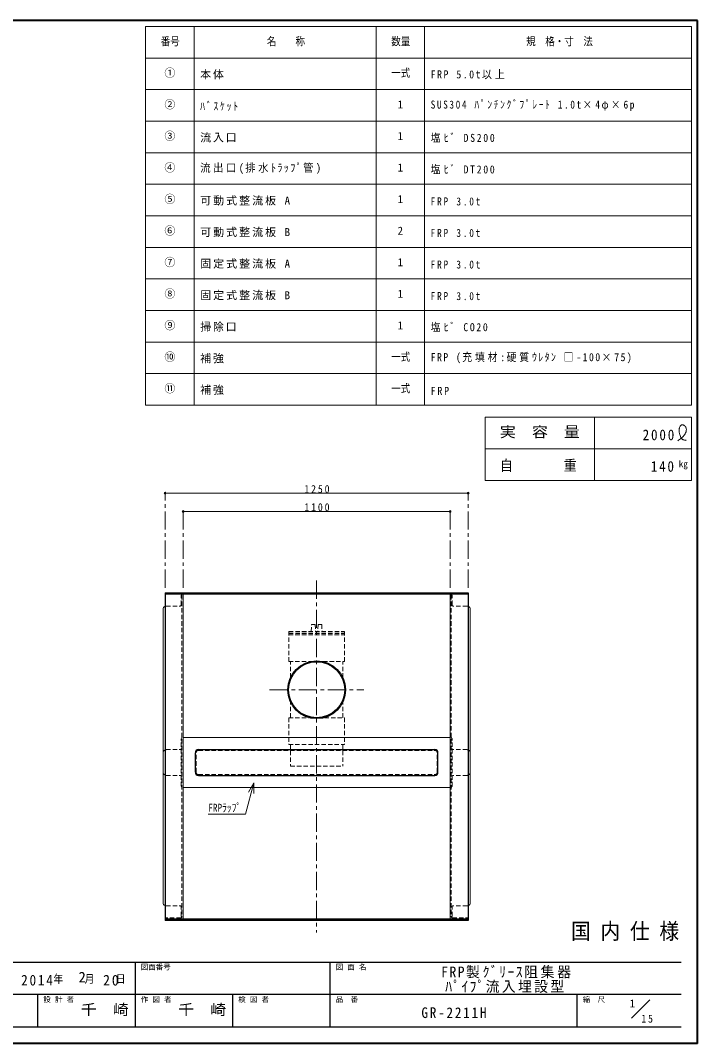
# Model space of a CAD drawing. Units: millimetres, scale not verified. Extents: x -3100 to 2975, y -2083 to 2132.
# Drawn here: x 184 to 2975, y -2083 to 2132 of the extents above; entities that cross this region are included whole.
import ezdxf
from ezdxf.enums import TextEntityAlignment as Align

# ---------------------------------------------------------------- set-up
doc = ezdxf.new("R2010")
doc.units = ezdxf.units.MM
doc.header["$LTSCALE"] = 15
doc.header["$PDMODE"] = 32
doc.header["$PDSIZE"] = 7.5
doc.linetypes.add('CHAIN1', pattern=[8, 5, -1, 1, -1])
doc.linetypes.add('DASHED1', pattern=[1.8, 1.2, -0.6])
doc.layers.add('0-0____1', color=7, linetype='Continuous', lineweight=18)
doc.layers.add('0-E_寸法', color=7, linetype='Continuous')
doc.styles.add('ＭＳ ゴシック', font='')
doc.styles.get('ＭＳ ゴシック').set_extended_font_data('MS Gothic')

msp = doc.modelspace()

# ---------------------------------------------------------------- linework, layer by layer
at = {"layer": '0-0____1', "color": 1, "lineweight": 40}
for p, q in [((2975.06, 2132.48), (-3099.94, 2132.48)), ((2975.06, -2082.52), (2975.06, 2132.48)), ((2975.06, -2082.52), (-3099.94, -2082.52))]:
    msp.add_line(p, q, dxfattribs=at)
at = {"layer": '0-0____1', "color": 3}
for p, q in [((2950.06, 2107.48), (700.06, 2107.48)), ((900.06, 547.48), (900.06, 2107.48)), ((1650.06, 547.48), (1650.06, 2107.48)), ((1850.06, 547.48), (1850.06, 2107.48)), ((2950.06, 547.48), (2950.06, 2107.48)), ((2950.06, 1977.48), (700.06, 1977.48)), ((2950.06, 1847.48), (700.06, 1847.48)), ((2950.06, 1717.48), (700.06, 1717.48)), ((2950.06, 1587.48), (700.06, 1587.48)), ((2950.06, 1457.48), (700.06, 1457.48)), ((2950.06, 1327.48), (700.06, 1327.48)), ((2950.06, 1197.48), (700.06, 1197.48)), ((2950.06, 1067.48), (700.06, 1067.48)), ((2950.06, 937.48), (700.06, 937.48)), ((2950.06, 807.48), (700.06, 807.48)), ((2950.06, 677.48), (700.06, 677.48)), ((2950.06, 497.48), (2100.06, 497.48)), ((2100.06, 497.48), (2100.06, 237.48)), ((2550.06, 497.48), (2550.06, 237.48)), ((2950.06, 497.48), (2950.06, 237.48)), ((2950.06, 367.48), (2100.06, 367.48)), ((2950.06, 237.48), (2100.06, 237.48))]:
    msp.add_line(p, q, dxfattribs=at)
at = {"layer": '0-0____1', "color": 4, "lineweight": 9}
for p, q in [((780.06, 184.98), (2030.06, 184.98)), ((855.06, 109.98), (1955.06, 109.98)), ((772.06, -293.02), (772.06, -884.77)), ((2038.06, -293.02), (2038.06, -884.77)), ((855.06, -821.77), (1955.06, -821.77)), ((772.06, -1502.02), (772.06, -964.77)), ((2038.06, -964.77), (2038.06, -1502.02)), ((855.06, -1027.77), (1955.06, -1027.77))]:
    msp.add_line(p, q, dxfattribs=at)
at = {"layer": '0-0____1', "color": 4, "linetype": 'CHAIN1', "lineweight": 9}
for p, q in [((780.06, -205.02), (780.06, 184.98)), ((2030.06, -205.02), (2030.06, 184.98)), ((855.06, -205.02), (855.06, 109.98)), ((1955.06, -205.02), (1955.06, 109.98)), ((1405.06, -175.02), (1405.06, -1625.02)), ((1211.06, -625.02), (1599.06, -625.02))]:
    msp.add_line(p, q, dxfattribs=at)
at = {"layer": '0-0____1', "color": 5, "lineweight": 25}
for p, q in [((780.06, -225.02), (2030.06, -225.02)), ((780.06, -225.02), (780.06, -1575.02)), ((780.06, -230.02), (2030.06, -230.02)), ((2030.06, -225.02), (2030.06, -1575.02)), ((905.06, -964.77), (905.06, -884.77)), ((918.06, -871.77), (1892.06, -871.77)), ((1905.06, -964.77), (1905.06, -884.77)), ((918.06, -977.77), (1892.06, -977.77)), ((2030.06, -1570.02), (780.06, -1570.02)), ((2030.06, -1575.02), (780.06, -1575.02))]:
    msp.add_line(p, q, dxfattribs=at)
at = {"layer": '0-0____1', "color": 4, "linetype": 'DASHED1', "lineweight": 9}
for p, q in [((849.64, -233.01), (847.06, -237.09)), ((847.06, -275.02), (847.06, -237.09)), ((850.06, -235.02), (850.06, -1560.02)), ((1960.06, -235.02), (1960.06, -1560.02)), ((1960.48, -233.01), (1963.06, -237.09)), ((1963.06, -275.02), (1963.06, -237.09)), ((785.06, -280.02), (842.06, -280.02)), ((2025.06, -280.02), (1968.06, -280.02)), ((850.06, -821.77), (847.06, -826.77)), ((847.06, -1022.77), (847.06, -826.77)), ((1960.06, -821.77), (1963.06, -826.77)), ((1963.06, -1022.77), (1963.06, -826.77)), ((785.06, -871.77), (842.06, -871.77)), ((2025.06, -871.77), (1968.06, -871.77)), ((785.06, -977.77), (842.06, -977.77)), ((2025.06, -977.77), (1968.06, -977.77)), ((850.06, -1027.77), (847.06, -1022.77)), ((1960.06, -1027.77), (1963.06, -1022.77)), ((785.06, -1515.02), (842.06, -1515.02)), ((2025.06, -1515.02), (1968.06, -1515.02)), ((847.06, -1557.95), (847.06, -1520.02)), ((849.64, -1562.02), (847.06, -1557.95)), ((1960.48, -1562.02), (1963.06, -1557.95)), ((1963.06, -1557.95), (1963.06, -1520.02)), ((845.06, -1565.02), (780.06, -1565.02)), ((1965.06, -1565.02), (2030.06, -1565.02))]:
    msp.add_line(p, q, dxfattribs=at)
at = {"layer": '0-0____1'}
for p, q in [((855.06, -230.02), (855.06, -1570.02)), ((1955.06, -230.02), (1955.06, -1570.02)), ((772.06, -964.77), (772.06, -884.77)), ((2038.06, -964.77), (2038.06, -884.77)), ((1146.39, -1007.96), (1111.66, -1137.57)), ((1146.39, -1007.96), (1123.89, -1046.93)), ((1146.39, -1007.96), (1146.39, -1052.96)), ((958.27, -1137.57), (1111.66, -1137.57)), ((2703.23, -1978.28), (2778.99, -1902.52))]:
    msp.add_line(p, q, dxfattribs=at)
at = {"layer": '0-0____1', "linetype": 'DASHED1'}
for p, q in [((1382.53, -385.52), (1384.09, -355.52)), ((1399.03, -355.52), (1384.09, -355.52)), ((1399.03, -355.52), (1400.59, -385.52)), ((1411.09, -355.52), (1409.53, -385.52)), ((1290.06, -399.02), (1520.06, -399.02)), ((1290.06, -509.02), (1290.06, -399.02)), ((1290.56, -385.52), (1290.56, -391.52)), ((1290.56, -391.52), (1519.56, -391.52)), ((1290.56, -392.52), (1290.56, -398.52)), ((1290.56, -398.52), (1519.56, -398.52)), ((1290.06, -509.02), (1378.51, -509.02)), ((1297.06, -575.05), (1297.06, -509.02)), ((1513.06, -575.05), (1513.06, -509.02)), ((1297.06, -740.02), (1297.06, -674.99)), ((1513.06, -740.02), (1513.06, -674.99)), ((1290.06, -740.02), (1372.64, -740.02)), ((1290.06, -740.02), (1290.06, -850.02)), ((908.06, -964.77), (908.06, -884.77)), ((918.06, -874.77), (1892.06, -874.77)), ((1290.06, -850.02), (1520.06, -850.02)), ((1297.06, -850.02), (1297.06, -940.02)), ((1513.06, -850.02), (1513.06, -940.02)), ((1902.06, -964.77), (1902.06, -884.77)), ((1297.06, -940.02), (1513.06, -940.02)), ((918.06, -974.77), (1892.06, -974.77)), ((855.06, -1570.02), (855.06, -1575.02)), ((1955.06, -1570.02), (1955.06, -1575.02))]:
    msp.add_line(p, q, dxfattribs=at)
at = {"layer": '0-0____1', "color": 6, "lineweight": 25}
for p, q in [((-3032.44, -1747.16), (2907.56, -1747.16)), ((657.56, -1747.16), (657.56, -2015.02)), ((1461.13, -2015.02), (1461.13, -1747.16)), ((2907.56, -1881.09), (-146.01, -1881.09)), ((255.77, -2015.02), (255.77, -1881.09)), ((1059.35, -2015.02), (1059.35, -1881.09)), ((2478.99, -2015.02), (2478.99, -1881.09)), ((2907.56, -2015.02), (-3032.44, -2015.02))]:
    msp.add_line(p, q, dxfattribs=at)
at = {"layer": '0-0____1', "color": 3}
msp.add_lwpolyline([(2950.06, 547.48), (700.06, 547.48), (700.06, 2107.48)], dxfattribs=at)
at = {"layer": '0-0____1', "color": 4, "lineweight": 9}
for points in [[(2893.55, 401.05), (2896.11, 402.85), (2900.51, 405.99), (2904.83, 409.25), (2909.03, 412.68), (2913.07, 416.35), (2916.91, 420.34), (2919.03, 422.82), (2920.78, 425.08), (2923.56, 429.19), (2925.91, 433.53), (2927.7, 438.05), (2928.79, 442.69), (2929.04, 447.4), (2928.75, 450.14), (2928.4, 451.84), (2927.47, 454.71), (2926.16, 457.45), (2924.49, 459.98), (2922.46, 462.22), (2920.09, 464.08), (2918.56, 464.96), (2917.85, 465.3), (2916.59, 465.8), (2915.29, 466.18), (2913.98, 466.43), (2912.68, 466.53), (2911.41, 466.47), (2910.69, 466.35), (2909.25, 465.92), (2906.96, 464.62), (2904.95, 462.75), (2903.21, 460.43), (2901.75, 457.81), (2900.58, 455.02), (2900.04, 453.39), (2899.43, 451.06), (2898.81, 447.13), (2898.68, 443.25), (2898.96, 439.4)], [(2898.96, 439.4), (2899.55, 435.53), (2900.4, 431.61), (2900.96, 429.3), (2901.62, 426.81), (2902.89, 422.5), (2904.41, 418.31), (2906.25, 414.39), (2908.48, 410.9), (2911.19, 407.98), (2913.01, 406.61), (2914.18, 405.91), (2916.36, 404.92), (2918.7, 404.15), (2921.16, 403.54), (2923.71, 403.06), (2926.31, 402.66), (2927.83, 402.44)]]:
    msp.add_lwpolyline(points, dxfattribs=at)
at = {"layer": '0-0____1', "linetype": 'DASHED1'}
for points in [[(1411.09, -355.52), (1426.03, -355.52), (1427.59, -385.52)], [(1290.56, -385.52), (1519.56, -385.52), (1519.56, -391.52)], [(1290.56, -392.52), (1519.56, -392.52), (1519.56, -398.52)], [(1431.61, -509.02), (1520.06, -509.02), (1520.06, -399.02)], [(1437.48, -740.02), (1520.06, -740.02), (1520.06, -850.02)]]:
    msp.add_lwpolyline(points, dxfattribs=at)
at = {"layer": '0-0____1', "color": 5, "lineweight": 25}
for radius in [119, 115.5]:
    msp.add_circle((1405.06, -625.02), radius, dxfattribs=at)
at = {"layer": '0-0____1', "color": 4, "linetype": 'DASHED1', "lineweight": 9}
for centre, radius, start, end in [((845.06, -235.02), 5, 0, 90), ((1965.06, -235.02), 5, 90, 180), ((785.06, -293.02), 13, 90, 112.61986), ((842.06, -275.02), 5, 270, 0), ((1968.06, -275.02), 5, 180, 270), ((2025.06, -293.02), 13, 67.38014, 90), ((785.06, -884.77), 13, 90, 112.61986), ((842.06, -866.77), 5, 270, 0), ((1968.06, -866.77), 5, 180, 270), ((2025.06, -884.77), 13, 67.38014, 90), ((785.06, -964.77), 13, 247.38014, 270), ((842.06, -982.77), 5, 0, 90), ((1968.06, -982.77), 5, 90, 180), ((2025.06, -964.77), 13, 270, 292.61986), ((785.06, -1502.02), 13, 247.38014, 270), ((842.06, -1520.02), 5, 0, 90), ((1968.06, -1520.02), 5, 90, 180), ((2025.06, -1502.02), 13, 270, 292.61986), ((845.06, -1560.02), 5, 270, 0), ((1965.06, -1560.02), 5, 180, 270)]:
    msp.add_arc(centre, radius, start, end, dxfattribs=at)
at = {"layer": '0-0____1', "color": 4, "lineweight": 9}
for centre, start, end in [((785.06, -293.02), 112.61986, 180), ((2025.06, -293.02), 0, 67.38014), ((785.06, -1502.02), 180, 247.38014), ((2025.06, -1502.02), 292.61986, 0)]:
    msp.add_arc(centre, 13, start, end, dxfattribs=at)
at = {"layer": '0-0____1'}
for centre, start, end in [((785.06, -884.77), 112.61986, 180), ((2025.06, -884.77), 0, 67.38014), ((785.06, -964.77), 180, 247.38014), ((2025.06, -964.77), 292.61986, 0)]:
    msp.add_arc(centre, 13, start, end, dxfattribs=at)
at = {"layer": '0-0____1', "color": 5, "lineweight": 25}
for centre, start, end in [((918.06, -884.77), 90, 180), ((1892.06, -884.77), 0, 90), ((918.06, -964.77), 180, 270), ((1892.06, -964.77), 270, 0)]:
    msp.add_arc(centre, 13, start, end, dxfattribs=at)
at = {"layer": '0-0____1', "linetype": 'DASHED1'}
for centre, start, end in [((918.06, -884.77), 90, 180), ((1892.06, -884.77), 0, 90), ((918.06, -964.77), 180, 270), ((1892.06, -964.77), 270, 0)]:
    msp.add_arc(centre, 10, start, end, dxfattribs=at)
at = {"layer": '0-0____1', "color": 4}
for p in [(780.06, 184.98), (2030.06, 184.98), (855.06, 109.98), (1955.06, 109.98)]:
    msp.add_point(p, dxfattribs=at)

# ---------------------------------------------------------------- texts
at = {"layer": '0-0____1', "style": 'ＭＳ ゴシック'}
for s, height, width, p in [('番号', 32.99, 0.85, (762.56, 2019.98)), ('名\u3000\u3000称', 32.99, 0.85, (1200.06, 2019.98)), ('数量', 32.99, 0.85, (1712.56, 2019.98)), ('規\u3000格・寸\u3000法', 32.99, 0.85, (2268.81, 2019.98)), ('一式', 32.99, 0.85, (1712.56, 1889.98)), ('一式', 32.99, 0.85, (1712.56, 719.98)), ('一式', 32.99, 0.85, (1712.56, 589.98)), ('実\u3000容\u3000量', 43.99, 1.1, (2160.06, 402.48)), ('国 内 仕 様', 65.98, 0.9, (2453.81, -1672.16)), ('千\u3000崎', 43.99, 1.1, (432.56, -1978.05)), ('千\u3000崎', 43.99, 1.1, (834.35, -1978.05))]:
    msp.add_text(s, height=height, dxfattribs=dict(at, width=width)).set_placement(p, align=Align.BOTTOM_LEFT)
for s, height, p in [('①', 32.99, (777.56, 1889.98)), ('②', 32.99, (777.56, 1759.98)), ('1', 32.99, (1738.81, 1759.98)), ('③', 32.99, (777.56, 1629.98)), ('1', 32.99, (1738.81, 1629.98)), ('④', 32.99, (777.56, 1499.98)), ('1', 32.99, (1738.81, 1499.98)), ('⑤', 32.99, (777.56, 1369.98)), ('1', 32.99, (1738.81, 1369.98)), ('⑥', 32.99, (777.56, 1239.98)), ('2', 32.99, (1738.81, 1239.98)), ('⑦', 32.99, (777.56, 1109.98)), ('1', 32.99, (1738.81, 1109.98)), ('⑧', 32.99, (777.56, 979.98)), ('1', 32.99, (1738.81, 979.98)), ('⑨', 32.99, (777.56, 849.98)), ('1', 32.99, (1738.81, 849.98)), ('⑩', 32.99, (777.56, 719.98)), ('⑪', 32.99, (777.56, 589.98)), ('図面番号', 21.99, (680.06, -1784.66)), ('図 面 名', 21.99, (1483.63, -1784.66)), ('2', 43.99, (423.56, -1844.12)), ('設 計 者', 21.99, (278.27, -1918.59)), ('作 図 者', 21.99, (680.06, -1918.59)), ('検 図 者', 21.99, (1081.85, -1918.59)), ('品\u3000番', 21.99, (1483.63, -1918.59)), ('縮\u3000尺', 21.99, (2501.49, -1918.59)), ('1', 32.99, (2695.61, -1943.8))]:
    msp.add_text(s, height=height, dxfattribs=at).set_placement(p, align=Align.BOTTOM_LEFT)
at = {"layer": '0-0____1', "color": 4, "style": 'ＭＳ ゴシック'}
msp.add_text('kg', height=27.49, dxfattribs=at).set_placement((2897.56, 283.73), align=Align.BOTTOM_LEFT)
at = {"layer": '0-0____1', "attachment_point": 7, "style": 'ＭＳ ゴシック'}
for s, insert, char_height in [('\\T1.17;本体', (925.06, 1889.98), 32.99), ('\\T1.31;\\W0.9;FRP\\~5.0t以上', (1875.06, 1889.98), 32.99), ('\\T1.39;\\W0.85;ﾊﾞｽｹｯﾄ', (925.06, 1759.98), 32.99), ('\\T1.35;\\W0.85;SUS304\\~ﾊﾟﾝﾁﾝｸﾞﾌﾟﾚｰﾄ\\~1.0t×4φ×6p', (1875.06, 1759.98), 32.99), ('\\T1.17;流入口', (925.06, 1629.98), 32.99), ('\\T1.34;\\W0.9;塩ﾋﾞ\\~DS200', (1875.06, 1629.98), 32.99), ('\\T1.24;\\W0.95;流出口(排水ﾄﾗｯﾌﾟ管)', (925.06, 1499.98), 32.99), ('\\T1.34;\\W0.9;塩ﾋﾞ\\~DT200', (1875.06, 1499.98), 32.99), ('\\T1.19;可動式整流板\\~A', (925.06, 1369.98), 32.99), ('\\T1.39;\\W0.85;FRP\\~3.0t', (1875.06, 1369.98), 32.99), ('\\T1.19;可動式整流板\\~B', (925.06, 1239.98), 32.99), ('\\T1.39;\\W0.85;FRP\\~3.0t', (1875.06, 1239.98), 32.99), ('\\T1.19;固定式整流板\\~A', (925.06, 1109.98), 32.99), ('\\T1.39;\\W0.85;FRP\\~3.0t', (1875.06, 1109.98), 32.99), ('\\T1.19;固定式整流板\\~B', (925.06, 979.98), 32.99), ('\\T1.39;\\W0.85;FRP\\~3.0t', (1875.06, 979.98), 32.99), ('\\T1.17;掃除口', (925.06, 849.98), 32.99), ('\\T1.33;\\W0.9;塩ﾋﾞ\\~CO20', (1875.06, 849.98), 32.99), ('\\T1.17;補強', (925.06, 719.98), 32.99), ('\\T1.29;\\W0.9;FRP\\~(充填材:硬質ｳﾚﾀﾝ\\~□-100×75)', (1875.06, 719.98), 32.99), ('\\T1.17;補強', (925.06, 589.98), 32.99), ('\\T1.38;\\W0.9;FRP\\~', (1875.06, 589.98), 32.99), ('\\T1.28;\\W0.9;2000', (2748.81, 402.48), 43.99), ('\\T1.22;\\W0.9;自\\~\\~\\~\\~\\~\\~重', (2160.06, 272.48), 43.99), ('\\T1.27;\\W0.9;140', (2782.56, 272.48), 43.99), ('\\T1.38;\\W0.9;1250', (1354.43, 184.98), 32.99), ('\\T1.38;\\W0.9;1100', (1354.43, 109.98), 32.99), ('\\T1.2;\\W0.95;FRP製ｸﾞﾘｰｽ阻集器', (1918.1, -1814.12), 43.99), ('\\T1.28;\\W0.9;2014', (187.31, -1844.12), 43.99), ('\\T1.27;\\W0.9;年\\~\\~\\~月\\~\\~\\~日', (320.06, -1836.62), 32.99), ('\\T1.27;\\W0.95;20', (524.81, -1844.12), 43.99), ('\\T1.17;\\W0.95;ﾊﾟｲﾌﾟ流入埋設型', (1934.97, -1874.12), 43.99), ('\\T1.28;\\W0.9;GR-2211H', (1836.93, -1978.05), 43.99), ('\\T1.36;\\W0.9;15', (2743.56, -1996.87), 32.99)]:
    msp.add_mtext(s, dxfattribs=dict(at, insert=insert, char_height=char_height))
at = {"layer": '0-E_寸法', "style": 'ＭＳ ゴシック', "width": 0.85}
msp.add_text('FRPﾗｯﾌﾟ', height=32.99, dxfattribs=at).set_placement((958.27, -1137.57), align=Align.BOTTOM_LEFT)

doc.saveas('drawing.dxf')
